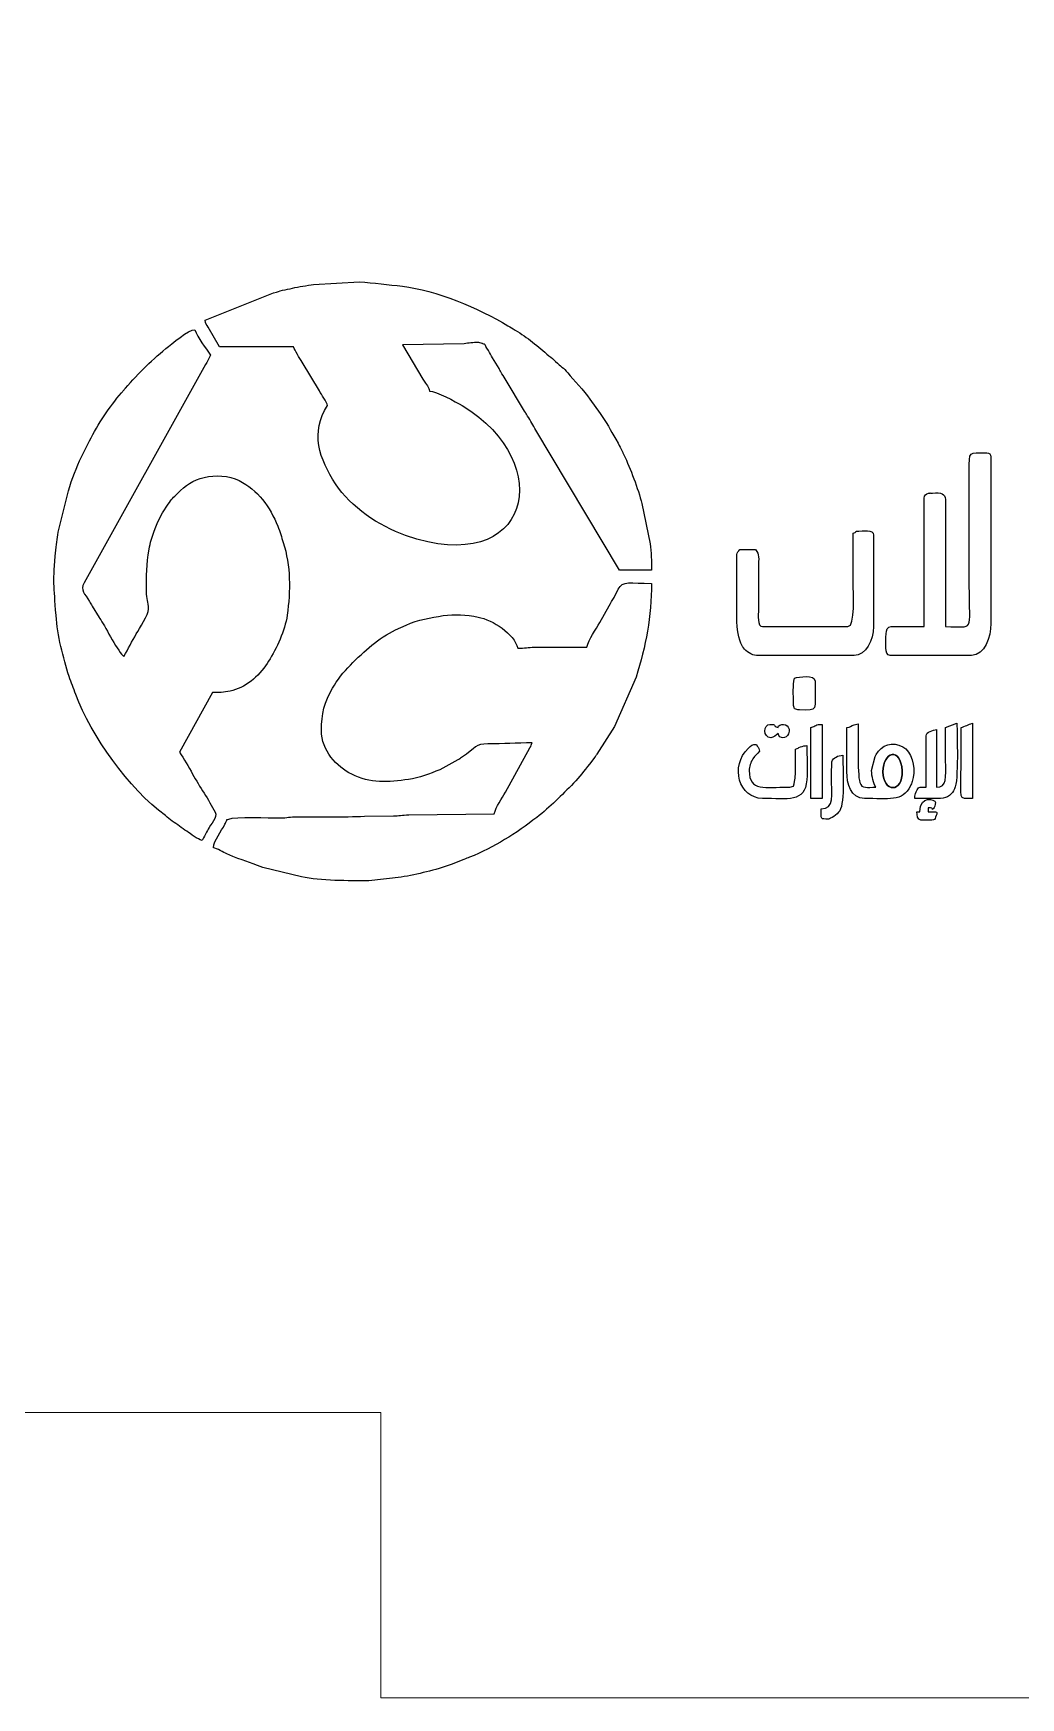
# Model space of a CAD drawing. Header units: millimetres. Extents: x -115 to 125, y -172 to 158.
# Drawn here: x -78.39 to -68, y -133.71 to -116.21 of the extents above; entities that cross this region are included whole.
import ezdxf

# ---------------------------------------------------------------- set-up
doc = ezdxf.new("R2010")
doc.units = ezdxf.units.MM
doc.header["$MEASUREMENT"] = 0
doc.layers.add('Layer 1', color=7, linetype='Continuous')

msp = doc.modelspace()

# ---------------------------------------------------------------- linework, layer by layer
at = {"layer": 'Layer 1', "color": 242, "lineweight": 9}
msp.add_open_spline([(-111.2285, -101.7092), (-111.2285, -101.7092), (-104.9785, -101.7092), (-104.9785, -101.7092), (-104.9785, -101.7092), (-104.9785, -101.7092), (-104.9785, -98.7092), (-104.9785, -98.7092), (-104.9785, -98.7092), (-104.9785, -98.7092), (-95.7285, -98.7092), (-95.7285, -98.7092), (-95.7285, -98.7092), (-95.7285, -98.7092), (-95.7285, -101.7092), (-95.7285, -101.7092), (-95.7285, -101.7092), (-95.7285, -101.7092), (-88.7285, -101.7092), (-88.7285, -101.7092), (-88.7285, -101.7092), (-88.7285, -101.7092), (-88.7285, -98.7092), (-88.7285, -98.7092), (-88.7285, -98.7092), (-88.7285, -98.7092), (-81.7285, -98.7092), (-81.7285, -98.7092), (-81.7285, -98.7092), (-81.7285, -98.7092), (-81.7285, -101.7092), (-81.7285, -101.7092), (-81.7285, -101.7092), (-81.7285, -101.7092), (-74.7285, -101.7092), (-74.7285, -101.7092), (-74.7285, -101.7092), (-74.7285, -101.7092), (-74.7285, -98.7092), (-74.7285, -98.7092), (-74.7285, -98.7092), (-74.7285, -98.7092), (-67.7285, -98.7092), (-67.7285, -98.7092), (-67.7285, -98.7092), (-67.7285, -98.7092), (-67.7285, -101.7092), (-67.7285, -101.7092), (-67.7285, -101.7092), (-67.7285, -101.7092), (-60.7285, -101.7092), (-60.7285, -101.7092), (-60.7285, -101.7092), (-60.7285, -101.7092), (-60.7285, -98.7092), (-60.7285, -98.7092), (-60.7285, -98.7092), (-60.7285, -98.7092), (-53.7285, -98.7092), (-53.7285, -98.7092), (-53.7285, -98.7092), (-53.7285, -98.7092), (-53.7285, -101.7092), (-53.7285, -101.7092), (-53.7285, -101.7092), (-53.7285, -101.7092), (-46.7285, -101.7092), (-46.7285, -101.7092), (-46.7285, -101.7092), (-46.7285, -101.7092), (-46.7285, -98.7092), (-46.7285, -98.7092), (-46.7285, -98.7092), (-46.7285, -98.7092), (-39.7285, -98.7092), (-39.7285, -98.7092), (-39.7285, -98.7092), (-39.7285, -98.7092), (-39.7285, -101.7092), (-39.7285, -101.7092), (-39.7285, -101.7092), (-39.7285, -101.7092), (-32.7285, -101.7092), (-32.7285, -101.7092), (-32.7285, -101.7092), (-32.7285, -101.7092), (-32.7285, -98.7092), (-32.7285, -98.7092), (-32.7285, -98.7092), (-32.7285, -98.7092), (-23.4785, -98.7092), (-23.4785, -98.7092), (-23.4785, -98.7092), (-23.4785, -98.7092), (-23.4785, -101.7092), (-23.4785, -101.7092), (-23.4785, -101.7092), (-23.4785, -101.7092), (-17.2285, -101.7092), (-17.2285, -101.7092), (-17.2285, -101.7092), (-17.2285, -101.7092), (-17.2285, -105.7092), (-17.2285, -105.7092), (-17.2285, -105.7092), (-17.2285, -105.7092), (-14.2285, -105.7092), (-14.2285, -105.7092), (-14.2285, -105.7092), (-14.2285, -105.7092), (-14.2285, -112.7092), (-14.2285, -112.7092), (-14.2285, -112.7092), (-14.2285, -112.7092), (-17.2285, -112.7092), (-17.2285, -112.7092), (-17.2285, -112.7092), (-17.2285, -112.7092), (-17.2285, -119.7092), (-17.2285, -119.7092), (-17.2285, -119.7092), (-17.2285, -119.7092), (-14.2285, -119.7092), (-14.2285, -119.7092), (-14.2285, -119.7092), (-14.2285, -119.7092), (-14.2285, -126.7092), (-14.2285, -126.7092), (-14.2285, -126.7092), (-14.2285, -126.7092), (-17.2285, -126.7092), (-17.2285, -126.7092), (-17.2285, -126.7092), (-17.2285, -126.7092), (-17.2285, -130.7092), (-17.2285, -130.7092), (-17.2285, -130.7092), (-17.2285, -130.7092), (-23.4785, -130.7092), (-23.4785, -130.7092), (-23.4785, -130.7092), (-23.4785, -130.7092), (-23.4785, -133.7092), (-23.4785, -133.7092), (-23.4785, -133.7092), (-23.4785, -133.7092), (-32.7285, -133.7092), (-32.7285, -133.7092), (-32.7285, -133.7092), (-32.7285, -133.7092), (-32.7285, -130.7092), (-32.7285, -130.7092), (-32.7285, -130.7092), (-32.7285, -130.7092), (-39.7285, -130.7092), (-39.7285, -130.7092), (-39.7285, -130.7092), (-39.7285, -130.7092), (-39.7285, -133.7092), (-39.7285, -133.7092), (-39.7285, -133.7092), (-39.7285, -133.7092), (-46.7285, -133.7092), (-46.7285, -133.7092), (-46.7285, -133.7092), (-46.7285, -133.7092), (-46.7285, -130.7092), (-46.7285, -130.7092), (-46.7285, -130.7092), (-46.7285, -130.7092), (-53.7285, -130.7092), (-53.7285, -130.7092), (-53.7285, -130.7092), (-53.7285, -130.7092), (-53.7285, -133.7092), (-53.7285, -133.7092), (-53.7285, -133.7092), (-53.7285, -133.7092), (-60.7285, -133.7092), (-60.7285, -133.7092), (-60.7285, -133.7092), (-60.7285, -133.7092), (-60.7285, -130.7092), (-60.7285, -130.7092), (-60.7285, -130.7092), (-60.7285, -130.7092), (-67.7285, -130.7092), (-67.7285, -130.7092), (-67.7285, -130.7092), (-67.7285, -130.7092), (-67.7285, -133.7092), (-67.7285, -133.7092), (-67.7285, -133.7092), (-67.7285, -133.7092), (-74.7285, -133.7092), (-74.7285, -133.7092), (-74.7285, -133.7092), (-74.7285, -133.7092), (-74.7285, -130.7092), (-74.7285, -130.7092), (-74.7285, -130.7092), (-74.7285, -130.7092), (-81.7285, -130.7092), (-81.7285, -130.7092), (-81.7285, -130.7092), (-81.7285, -130.7092), (-81.7285, -133.7092), (-81.7285, -133.7092), (-81.7285, -133.7092), (-81.7285, -133.7092), (-88.7285, -133.7092), (-88.7285, -133.7092), (-88.7285, -133.7092), (-88.7285, -133.7092), (-88.7285, -130.7092), (-88.7285, -130.7092), (-88.7285, -130.7092), (-88.7285, -130.7092), (-95.7285, -130.7092), (-95.7285, -130.7092), (-95.7285, -130.7092), (-95.7285, -130.7092), (-95.7285, -133.7092), (-95.7285, -133.7092), (-95.7285, -133.7092), (-95.7285, -133.7092), (-104.9785, -133.7092), (-104.9785, -133.7092), (-104.9785, -133.7092), (-104.9785, -133.7092), (-104.9785, -130.7092), (-104.9785, -130.7092), (-104.9785, -130.7092), (-104.9785, -130.7092), (-111.2285, -130.7092), (-111.2285, -130.7092), (-111.2285, -130.7092), (-111.2285, -130.7092), (-111.2285, -126.7092), (-111.2285, -126.7092), (-111.2285, -126.7092), (-111.2285, -126.7092), (-114.2285, -126.7092), (-114.2285, -126.7092), (-114.2285, -126.7092), (-114.2285, -126.7092), (-114.2285, -119.7092), (-114.2285, -119.7092), (-114.2285, -119.7092), (-114.2285, -119.7092), (-111.2285, -119.7092), (-111.2285, -119.7092), (-111.2285, -119.7092), (-111.2285, -119.7092), (-111.2285, -112.7092), (-111.2285, -112.7092), (-111.2285, -112.7092), (-111.2285, -112.7092), (-114.2285, -112.7092), (-114.2285, -112.7092), (-114.2285, -112.7092), (-114.2285, -112.7092), (-114.2285, -105.7092), (-114.2285, -105.7092), (-114.2285, -105.7092), (-114.2285, -105.7092), (-111.2285, -105.7092), (-111.2285, -105.7092), (-111.2285, -105.7092), (-111.2285, -105.7092), (-111.2285, -101.7092), (-111.2285, -101.7092)], degree=3, knots=[0, 0, 0, 0, 0.0144928, 0.0144928, 0.0144928, 0.0144928, 0.0289855, 0.0289855, 0.0289855, 0.0289855, 0.0434783, 0.0434783, 0.0434783, 0.0434783, 0.057971, 0.057971, 0.057971, 0.057971, 0.0724638, 0.0724638, 0.0724638, 0.0724638, 0.0869565, 0.0869565, 0.0869565, 0.0869565, 0.1014493, 0.1014493, 0.1014493, 0.1014493, 0.115942, 0.115942, 0.115942, 0.115942, 0.1304348, 0.1304348, 0.1304348, 0.1304348, 0.1449275, 0.1449275, 0.1449275, 0.1449275, 0.1594203, 0.1594203, 0.1594203, 0.1594203, 0.173913, 0.173913, 0.173913, 0.173913, 0.1884058, 0.1884058, 0.1884058, 0.1884058, 0.2028986, 0.2028986, 0.2028986, 0.2028986, 0.2173913, 0.2173913, 0.2173913, 0.2173913, 0.2318841, 0.2318841, 0.2318841, 0.2318841, 0.2463768, 0.2463768, 0.2463768, 0.2463768, 0.2608696, 0.2608696, 0.2608696, 0.2608696, 0.2753623, 0.2753623, 0.2753623, 0.2753623, 0.2898551, 0.2898551, 0.2898551, 0.2898551, 0.3043478, 0.3043478, 0.3043478, 0.3043478, 0.3188406, 0.3188406, 0.3188406, 0.3188406, 0.3333333, 0.3333333, 0.3333333, 0.3333333, 0.3478261, 0.3478261, 0.3478261, 0.3478261, 0.3623188, 0.3623188, 0.3623188, 0.3623188, 0.3768116, 0.3768116, 0.3768116, 0.3768116, 0.3913043, 0.3913043, 0.3913043, 0.3913043, 0.4057971, 0.4057971, 0.4057971, 0.4057971, 0.4202899, 0.4202899, 0.4202899, 0.4202899, 0.4347826, 0.4347826, 0.4347826, 0.4347826, 0.4492754, 0.4492754, 0.4492754, 0.4492754, 0.4637681, 0.4637681, 0.4637681, 0.4637681, 0.4782609, 0.4782609, 0.4782609, 0.4782609, 0.4927536, 0.4927536, 0.4927536, 0.4927536, 0.5072464, 0.5072464, 0.5072464, 0.5072464, 0.5217391, 0.5217391, 0.5217391, 0.5217391, 0.5362319, 0.5362319, 0.5362319, 0.5362319, 0.5507246, 0.5507246, 0.5507246, 0.5507246, 0.5652174, 0.5652174, 0.5652174, 0.5652174, 0.5797101, 0.5797101, 0.5797101, 0.5797101, 0.5942029, 0.5942029, 0.5942029, 0.5942029, 0.6086957, 0.6086957, 0.6086957, 0.6086957, 0.6231884, 0.6231884, 0.6231884, 0.6231884, 0.6376812, 0.6376812, 0.6376812, 0.6376812, 0.6521739, 0.6521739, 0.6521739, 0.6521739, 0.6666667, 0.6666667, 0.6666667, 0.6666667, 0.6811594, 0.6811594, 0.6811594, 0.6811594, 0.6956522, 0.6956522, 0.6956522, 0.6956522, 0.7101449, 0.7101449, 0.7101449, 0.7101449, 0.7246377, 0.7246377, 0.7246377, 0.7246377, 0.7391304, 0.7391304, 0.7391304, 0.7391304, 0.7536232, 0.7536232, 0.7536232, 0.7536232, 0.7681159, 0.7681159, 0.7681159, 0.7681159, 0.7826087, 0.7826087, 0.7826087, 0.7826087, 0.7971014, 0.7971014, 0.7971014, 0.7971014, 0.8115942, 0.8115942, 0.8115942, 0.8115942, 0.826087, 0.826087, 0.826087, 0.826087, 0.8405797, 0.8405797, 0.8405797, 0.8405797, 0.8550725, 0.8550725, 0.8550725, 0.8550725, 0.8695652, 0.8695652, 0.8695652, 0.8695652, 0.884058, 0.884058, 0.884058, 0.884058, 0.8985507, 0.8985507, 0.8985507, 0.8985507, 0.9130435, 0.9130435, 0.9130435, 0.9130435, 0.9275362, 0.9275362, 0.9275362, 0.9275362, 0.942029, 0.942029, 0.942029, 0.942029, 0.9565217, 0.9565217, 0.9565217, 0.9565217, 0.9710145, 0.9710145, 0.9710145, 0.9710145, 1, 1, 1, 1], dxfattribs=at)
at = {"layer": 'Layer 1'}
for points, knots in [([(-76.5771, -119.2244), (-76.5713, -119.2694), (-76.5637, -119.2715), (-76.5447, -119.3008), (-76.5447, -119.3008), (-76.5447, -119.3008), (-76.4257, -119.5057), (-76.4257, -119.5057), (-76.4257, -119.5057), (-76.4257, -119.5057), (-75.6469, -119.5057), (-75.6469, -119.5057), (-75.6469, -119.5057), (-75.6377, -119.545), (-75.5816, -119.6274), (-75.5583, -119.6659), (-75.5583, -119.6659), (-75.5583, -119.6659), (-75.3759, -119.9702), (-75.3759, -119.9702), (-75.3759, -119.9702), (-75.3561, -120.0032), (-75.2992, -120.0875), (-75.29, -120.1222), (-75.29, -120.1222), (-75.476, -120.4), (-75.3753, -120.6915), (-75.2057, -120.9465), (-75.2057, -120.9465), (-75.0418, -121.1931), (-74.7537, -121.3881), (-74.4708, -121.4879), (-74.4708, -121.4879), (-73.16, -121.9502), (-72.8644, -120.7311), (-73.8751, -120.1242), (-73.8751, -120.1242), (-73.9448, -120.0824), (-74.1434, -119.9724), (-74.2192, -119.9708), (-74.2192, -119.9708), (-74.2227, -119.9285), (-74.2476, -119.9121), (-74.2876, -119.8445), (-74.2876, -119.8445), (-74.2876, -119.8445), (-74.5004, -119.484), (-74.5004, -119.484), (-74.5004, -119.484), (-74.5004, -119.484), (-73.852, -119.4727), (-73.852, -119.4727), (-73.852, -119.4727), (-73.8105, -119.4692), (-73.7598, -119.4567), (-73.6996, -119.462), (-73.6996, -119.462), (-73.6996, -119.462), (-73.6643, -119.4699), (-73.6643, -119.4699), (-73.6643, -119.4699), (-73.6629, -119.4675), (-73.659, -119.4717), (-73.6567, -119.4732), (-73.6567, -119.4732), (-73.6249, -119.4889), (-73.6469, -119.463), (-73.5991, -119.5454), (-73.5991, -119.5454), (-73.5832, -119.5727), (-73.5726, -119.5961), (-73.5561, -119.6213), (-73.5561, -119.6213), (-73.5561, -119.6213), (-73.486, -119.7351), (-73.486, -119.7351), (-73.486, -119.7351), (-73.4797, -119.7466), (-73.4739, -119.759), (-73.4671, -119.7704), (-73.4671, -119.7704), (-73.4513, -119.7969), (-73.4372, -119.8156), (-73.4208, -119.843), (-73.4208, -119.843), (-73.4208, -119.843), (-73.218, -120.1814), (-73.218, -120.1814), (-73.218, -120.1814), (-73.208, -120.1976), (-73.2077, -120.1984), (-73.1978, -120.2148), (-73.1978, -120.2148), (-73.1653, -120.2686), (-73.1405, -120.31), (-73.1085, -120.3636), (-73.1085, -120.3636), (-73.1085, -120.3636), (-72.2182, -121.8528), (-72.2182, -121.8528), (-72.2182, -121.8528), (-72.2182, -121.8528), (-71.8829, -121.8528), (-71.8829, -121.8528), (-71.8829, -121.8528), (-71.8829, -121.762), (-71.8838, -121.6624), (-71.8979, -121.5757), (-71.8979, -121.5757), (-71.8979, -121.5757), (-71.9845, -121.154), (-71.9845, -121.154), (-71.9845, -121.154), (-72.0241, -120.9971), (-72.106, -120.7854), (-72.1736, -120.64), (-72.1736, -120.64), (-72.1859, -120.6135), (-72.1803, -120.627), (-72.192, -120.6043), (-72.192, -120.6043), (-72.2113, -120.5668), (-72.2131, -120.5546), (-72.2351, -120.5184), (-72.2351, -120.5184), (-72.3078, -120.3988), (-72.3175, -120.3598), (-72.4217, -120.2067), (-72.4217, -120.2067), (-72.4217, -120.2067), (-72.5313, -120.0567), (-72.5313, -120.0567), (-72.5313, -120.0567), (-72.5915, -119.9631), (-72.704, -119.8579), (-72.7636, -119.7806), (-72.7636, -119.7806), (-72.8102, -119.7201), (-72.8373, -119.7152), (-72.8914, -119.6598), (-72.8914, -119.6598), (-72.9205, -119.63), (-72.931, -119.6254), (-72.9613, -119.5998), (-72.9613, -119.5998), (-73.0786, -119.5006), (-73.1857, -119.4072), (-73.3179, -119.3291), (-73.3179, -119.3291), (-73.3474, -119.3117), (-73.3625, -119.3027), (-73.3925, -119.2847), (-73.3925, -119.2847), (-73.701, -119.0991), (-74.1515, -118.9101), (-74.5023, -118.8694), (-74.5023, -118.8694), (-74.653, -118.8519), (-74.8025, -118.8303), (-74.9543, -118.824), (-74.9543, -118.824), (-74.9543, -118.824), (-75.4372, -118.8501), (-75.4372, -118.8501), (-75.4372, -118.8501), (-75.5073, -118.8613), (-75.5941, -118.874), (-75.6578, -118.889), (-75.6578, -118.889), (-75.6936, -118.8975), (-75.7278, -118.9024), (-75.7651, -118.9115), (-75.7651, -118.9115), (-75.8029, -118.9208), (-75.8096, -118.9262), (-75.8587, -118.937), (-75.8587, -118.937), (-75.8587, -118.937), (-76.5771, -119.2244), (-76.5771, -119.2244)], [0, 0, 0, 0, 0.0217391, 0.0217391, 0.0217391, 0.0217391, 0.0434783, 0.0434783, 0.0434783, 0.0434783, 0.0652174, 0.0652174, 0.0652174, 0.0652174, 0.0869565, 0.0869565, 0.0869565, 0.0869565, 0.1086957, 0.1086957, 0.1086957, 0.1086957, 0.1304348, 0.1304348, 0.1304348, 0.1304348, 0.1521739, 0.1521739, 0.1521739, 0.1521739, 0.173913, 0.173913, 0.173913, 0.173913, 0.1956522, 0.1956522, 0.1956522, 0.1956522, 0.2173913, 0.2173913, 0.2173913, 0.2173913, 0.2391304, 0.2391304, 0.2391304, 0.2391304, 0.2608696, 0.2608696, 0.2608696, 0.2608696, 0.2826087, 0.2826087, 0.2826087, 0.2826087, 0.3043478, 0.3043478, 0.3043478, 0.3043478, 0.326087, 0.326087, 0.326087, 0.326087, 0.3478261, 0.3478261, 0.3478261, 0.3478261, 0.3695652, 0.3695652, 0.3695652, 0.3695652, 0.3913043, 0.3913043, 0.3913043, 0.3913043, 0.4130435, 0.4130435, 0.4130435, 0.4130435, 0.4347826, 0.4347826, 0.4347826, 0.4347826, 0.4565217, 0.4565217, 0.4565217, 0.4565217, 0.4782609, 0.4782609, 0.4782609, 0.4782609, 0.5, 0.5, 0.5, 0.5, 0.5217391, 0.5217391, 0.5217391, 0.5217391, 0.5434783, 0.5434783, 0.5434783, 0.5434783, 0.5652174, 0.5652174, 0.5652174, 0.5652174, 0.5869565, 0.5869565, 0.5869565, 0.5869565, 0.6086957, 0.6086957, 0.6086957, 0.6086957, 0.6304348, 0.6304348, 0.6304348, 0.6304348, 0.6521739, 0.6521739, 0.6521739, 0.6521739, 0.673913, 0.673913, 0.673913, 0.673913, 0.6956522, 0.6956522, 0.6956522, 0.6956522, 0.7173913, 0.7173913, 0.7173913, 0.7173913, 0.7391304, 0.7391304, 0.7391304, 0.7391304, 0.7608696, 0.7608696, 0.7608696, 0.7608696, 0.7826087, 0.7826087, 0.7826087, 0.7826087, 0.8043478, 0.8043478, 0.8043478, 0.8043478, 0.826087, 0.826087, 0.826087, 0.826087, 0.8478261, 0.8478261, 0.8478261, 0.8478261, 0.8695652, 0.8695652, 0.8695652, 0.8695652, 0.8913043, 0.8913043, 0.8913043, 0.8913043, 0.9130435, 0.9130435, 0.9130435, 0.9130435, 0.9347826, 0.9347826, 0.9347826, 0.9347826, 0.9565217, 0.9565217, 0.9565217, 0.9565217, 1, 1, 1, 1]), ([(-77.4316, -122.7613), (-77.49, -122.7222), (-77.6205, -122.4617), (-77.6753, -122.3778), (-77.6753, -122.3778), (-77.6753, -122.3778), (-77.6883, -122.3583), (-77.6883, -122.3583), (-77.6883, -122.3583), (-77.6896, -122.3563), (-77.6913, -122.3537), (-77.6925, -122.3517), (-77.6925, -122.3517), (-77.6925, -122.3517), (-77.767, -122.2315), (-77.767, -122.2315), (-77.767, -122.2315), (-77.7788, -122.213), (-77.782, -122.2036), (-77.7943, -122.183), (-77.7943, -122.183), (-77.8431, -122.101), (-77.8955, -122.067), (-77.8502, -121.9861), (-77.8502, -121.9861), (-77.8502, -121.9861), (-76.575, -119.6916), (-76.575, -119.6916), (-76.575, -119.6916), (-76.559, -119.6652), (-76.5305, -119.6201), (-76.523, -119.5922), (-76.523, -119.5922), (-76.572, -119.519), (-76.6568, -119.4075), (-76.6853, -119.3272), (-76.6853, -119.3272), (-76.7483, -119.3192), (-76.9353, -119.4795), (-76.9906, -119.5248), (-76.9906, -119.5248), (-77.154, -119.6587), (-77.3053, -119.8101), (-77.4424, -119.9708), (-77.4424, -119.9708), (-77.4468, -119.976), (-77.4485, -119.9775), (-77.4574, -119.9882), (-77.4574, -119.9882), (-77.5857, -120.1431), (-77.7038, -120.3143), (-77.7942, -120.4951), (-77.7942, -120.4951), (-77.7942, -120.4951), (-77.8779, -120.6618), (-77.8779, -120.6618), (-77.8779, -120.6618), (-77.9313, -120.7725), (-77.9784, -120.8955), (-78.0157, -121.0198), (-78.0157, -121.0198), (-78.0157, -121.0198), (-78.1176, -121.4264), (-78.1176, -121.4264), (-78.1176, -121.4264), (-78.1324, -121.5083), (-78.1379, -121.5555), (-78.1473, -121.6454), (-78.1473, -121.6454), (-78.1826, -121.9843), (-78.1675, -122.0045), (-78.1458, -122.329), (-78.1458, -122.329), (-78.1314, -122.5449), (-78.0718, -122.7702), (-78.0087, -122.9707), (-78.0087, -122.9707), (-77.9867, -123.0406), (-77.9626, -123.0936), (-77.9383, -123.1599), (-77.9383, -123.1599), (-77.7784, -123.5959), (-77.3764, -124.1533), (-76.9958, -124.4347), (-76.9958, -124.4347), (-76.9665, -124.4564), (-76.9491, -124.4734), (-76.9233, -124.492), (-76.9233, -124.492), (-76.8969, -124.5108), (-76.8734, -124.5264), (-76.8475, -124.546), (-76.8475, -124.546), (-76.821, -124.566), (-76.8002, -124.5822), (-76.7712, -124.5995), (-76.7712, -124.5995), (-76.726, -124.6264), (-76.6589, -124.6842), (-76.6095, -124.6974), (-76.6095, -124.6974), (-76.5878, -124.6563), (-76.569, -124.619), (-76.5462, -124.5769), (-76.5462, -124.5769), (-76.521, -124.5304), (-76.4457, -124.4513), (-76.4723, -124.3989), (-76.4723, -124.3989), (-76.5403, -124.265), (-76.6364, -124.1326), (-76.7101, -123.9976), (-76.7101, -123.9976), (-76.7526, -123.9198), (-76.8007, -123.8371), (-76.8475, -123.7672), (-76.8475, -123.7672), (-76.8475, -123.7672), (-76.5014, -123.1399), (-76.5014, -123.1399), (-76.5014, -123.1399), (-76.3909, -123.1399), (-76.373, -123.1392), (-76.2858, -123.1175), (-76.2858, -123.1175), (-76.134, -123.0797), (-75.9883, -122.9431), (-75.9097, -122.8122), (-75.9097, -122.8122), (-75.8257, -122.6726), (-75.7398, -122.4969), (-75.7148, -122.3257), (-75.7148, -122.3257), (-75.6776, -122.0715), (-75.6783, -121.8104), (-75.7563, -121.5619), (-75.7563, -121.5619), (-75.774, -121.5055), (-75.7902, -121.4507), (-75.8136, -121.3922), (-75.8136, -121.3922), (-75.8946, -121.1898), (-76.024, -121.009), (-76.22, -120.9116), (-76.22, -120.9116), (-76.3296, -120.857), (-76.4734, -120.8518), (-76.5882, -120.879), (-76.5882, -120.879), (-76.7041, -120.9066), (-76.7876, -120.9653), (-76.8664, -121.0443), (-76.8664, -121.0443), (-76.9136, -121.0915), (-76.9284, -121.1062), (-76.9666, -121.1604), (-76.9666, -121.1604), (-77.0214, -121.2381), (-77.068, -121.3241), (-77.102, -121.4144), (-77.102, -121.4144), (-77.102, -121.4144), (-77.1165, -121.454), (-77.1165, -121.454), (-77.1165, -121.454), (-77.1385, -121.5103), (-77.1536, -121.5648), (-77.1659, -121.6318), (-77.1659, -121.6318), (-77.1967, -121.801), (-77.1936, -121.9087), (-77.1936, -122.0799), (-77.1936, -122.0799), (-77.1936, -122.1589), (-77.172, -122.1848), (-77.172, -122.2638), (-77.172, -122.2638), (-77.172, -122.3223), (-77.2703, -122.4653), (-77.3019, -122.5233), (-77.3019, -122.5233), (-77.3456, -122.6039), (-77.3881, -122.6791), (-77.4316, -122.7613)], [0, 0, 0, 0, 0.0212766, 0.0212766, 0.0212766, 0.0212766, 0.0425532, 0.0425532, 0.0425532, 0.0425532, 0.0638298, 0.0638298, 0.0638298, 0.0638298, 0.0851064, 0.0851064, 0.0851064, 0.0851064, 0.106383, 0.106383, 0.106383, 0.106383, 0.1276596, 0.1276596, 0.1276596, 0.1276596, 0.1489362, 0.1489362, 0.1489362, 0.1489362, 0.1702128, 0.1702128, 0.1702128, 0.1702128, 0.1914894, 0.1914894, 0.1914894, 0.1914894, 0.212766, 0.212766, 0.212766, 0.212766, 0.2340426, 0.2340426, 0.2340426, 0.2340426, 0.2553191, 0.2553191, 0.2553191, 0.2553191, 0.2765957, 0.2765957, 0.2765957, 0.2765957, 0.2978723, 0.2978723, 0.2978723, 0.2978723, 0.3191489, 0.3191489, 0.3191489, 0.3191489, 0.3404255, 0.3404255, 0.3404255, 0.3404255, 0.3617021, 0.3617021, 0.3617021, 0.3617021, 0.3829787, 0.3829787, 0.3829787, 0.3829787, 0.4042553, 0.4042553, 0.4042553, 0.4042553, 0.4255319, 0.4255319, 0.4255319, 0.4255319, 0.4468085, 0.4468085, 0.4468085, 0.4468085, 0.4680851, 0.4680851, 0.4680851, 0.4680851, 0.4893617, 0.4893617, 0.4893617, 0.4893617, 0.5106383, 0.5106383, 0.5106383, 0.5106383, 0.5319149, 0.5319149, 0.5319149, 0.5319149, 0.5531915, 0.5531915, 0.5531915, 0.5531915, 0.5744681, 0.5744681, 0.5744681, 0.5744681, 0.5957447, 0.5957447, 0.5957447, 0.5957447, 0.6170213, 0.6170213, 0.6170213, 0.6170213, 0.6382979, 0.6382979, 0.6382979, 0.6382979, 0.6595745, 0.6595745, 0.6595745, 0.6595745, 0.6808511, 0.6808511, 0.6808511, 0.6808511, 0.7021277, 0.7021277, 0.7021277, 0.7021277, 0.7234043, 0.7234043, 0.7234043, 0.7234043, 0.7446809, 0.7446809, 0.7446809, 0.7446809, 0.7659574, 0.7659574, 0.7659574, 0.7659574, 0.787234, 0.787234, 0.787234, 0.787234, 0.8085106, 0.8085106, 0.8085106, 0.8085106, 0.8297872, 0.8297872, 0.8297872, 0.8297872, 0.8510638, 0.8510638, 0.8510638, 0.8510638, 0.8723404, 0.8723404, 0.8723404, 0.8723404, 0.893617, 0.893617, 0.893617, 0.893617, 0.9148936, 0.9148936, 0.9148936, 0.9148936, 0.9361702, 0.9361702, 0.9361702, 0.9361702, 0.9574468, 0.9574468, 0.9574468, 0.9574468, 1, 1, 1, 1]), ([(-68.5191, -122.7505), (-68.3762, -122.7505), (-68.3136, -122.5549), (-68.3136, -122.4152), (-68.3136, -122.4152), (-68.3136, -122.4152), (-68.3136, -120.663), (-68.3136, -120.663), (-68.3136, -120.663), (-68.3136, -120.6377), (-68.3315, -120.6197), (-68.3568, -120.6197), (-68.3568, -120.6197), (-68.552, -120.6197), (-68.5408, -120.5953), (-68.5407, -120.8144), (-68.5407, -120.8144), (-68.5407, -120.8144), (-68.5407, -122.015), (-68.5407, -122.015), (-68.5407, -122.015), (-68.5407, -122.5222), (-68.4794, -122.4477), (-68.7895, -122.4477), (-68.7895, -122.4477), (-68.7895, -122.4477), (-68.7895, -121.1389), (-68.7895, -121.1389), (-68.7895, -121.1389), (-68.7895, -121.0612), (-68.8117, -121.0391), (-68.8956, -121.0424), (-68.8956, -121.0424), (-68.8956, -121.0424), (-68.9291, -121.044), (-68.9291, -121.044), (-68.9291, -121.044), (-68.9314, -121.0441), (-68.9345, -121.0438), (-68.9368, -121.0439), (-68.9368, -121.0439), (-68.9599, -121.0443), (-68.9416, -121.0389), (-68.9689, -121.0459), (-68.9689, -121.0459), (-68.9938, -121.0522), (-69.0166, -121.0684), (-69.0166, -121.0956), (-69.0166, -121.0956), (-69.0166, -121.0956), (-69.0166, -122.4477), (-69.0166, -122.4477), (-69.0166, -122.4477), (-69.0166, -122.4477), (-69.3627, -122.4477), (-69.3627, -122.4477), (-69.3627, -122.4477), (-69.3977, -122.4477), (-69.4168, -122.4869), (-69.4168, -122.5234), (-69.4168, -122.5234), (-69.4168, -122.6126), (-69.4365, -122.7505), (-69.3735, -122.7505), (-69.3735, -122.7505), (-69.3735, -122.7505), (-68.5191, -122.7505), (-68.5191, -122.7505)], [0, 0, 0, 0, 0.0555556, 0.0555556, 0.0555556, 0.0555556, 0.1111111, 0.1111111, 0.1111111, 0.1111111, 0.1666667, 0.1666667, 0.1666667, 0.1666667, 0.2222222, 0.2222222, 0.2222222, 0.2222222, 0.2777778, 0.2777778, 0.2777778, 0.2777778, 0.3333333, 0.3333333, 0.3333333, 0.3333333, 0.3888889, 0.3888889, 0.3888889, 0.3888889, 0.4444444, 0.4444444, 0.4444444, 0.4444444, 0.5, 0.5, 0.5, 0.5, 0.5555556, 0.5555556, 0.5555556, 0.5555556, 0.6111111, 0.6111111, 0.6111111, 0.6111111, 0.6666667, 0.6666667, 0.6666667, 0.6666667, 0.7222222, 0.7222222, 0.7222222, 0.7222222, 0.7777778, 0.7777778, 0.7777778, 0.7777778, 0.8333333, 0.8333333, 0.8333333, 0.8333333, 0.8888889, 0.8888889, 0.8888889, 0.8888889, 1, 1, 1, 1]), ([(-70.9851, -122.3611), (-70.9851, -122.4701), (-70.9718, -122.5755), (-70.9285, -122.6506), (-70.9285, -122.6506), (-70.9198, -122.6657), (-70.927, -122.6554), (-70.9156, -122.6701), (-70.9156, -122.6701), (-70.8865, -122.7075), (-70.8315, -122.7505), (-70.7796, -122.7505), (-70.7796, -122.7505), (-70.7796, -122.7505), (-69.7521, -122.7505), (-69.7521, -122.7505), (-69.7521, -122.7505), (-69.6297, -122.7505), (-69.5466, -122.5874), (-69.5466, -122.4477), (-69.5466, -122.4477), (-69.5466, -122.4477), (-69.5466, -121.485), (-69.5466, -121.485), (-69.5466, -121.485), (-69.5466, -121.4518), (-69.5783, -121.4417), (-69.6115, -121.4417), (-69.6115, -121.4417), (-69.7993, -121.4417), (-69.6887, -121.4435), (-69.7629, -121.4634), (-69.7629, -121.4634), (-69.7629, -121.6364), (-69.7629, -121.8095), (-69.7629, -121.9826), (-69.7629, -121.9826), (-69.7629, -122.0853), (-69.7368, -122.4477), (-69.817, -122.4477), (-69.817, -122.4477), (-69.817, -122.4477), (-70.7147, -122.4477), (-70.7147, -122.4477), (-70.7147, -122.4477), (-70.7754, -122.4477), (-70.758, -122.3263), (-70.758, -122.2638), (-70.758, -122.2638), (-70.758, -122.2638), (-70.758, -121.8203), (-70.758, -121.8203), (-70.758, -121.8203), (-70.7579, -121.7309), (-70.7436, -121.6892), (-70.7904, -121.6377), (-70.7904, -121.6377), (-70.7904, -121.6377), (-70.9527, -121.6364), (-70.9527, -121.6364), (-70.9527, -121.6364), (-70.9676, -121.6587), (-70.9851, -121.6645), (-70.9851, -121.6905), (-70.9851, -121.6905), (-70.9851, -121.6905), (-70.9851, -122.3611), (-70.9851, -122.3611)], [0, 0, 0, 0, 0.0555556, 0.0555556, 0.0555556, 0.0555556, 0.1111111, 0.1111111, 0.1111111, 0.1111111, 0.1666667, 0.1666667, 0.1666667, 0.1666667, 0.2222222, 0.2222222, 0.2222222, 0.2222222, 0.2777778, 0.2777778, 0.2777778, 0.2777778, 0.3333333, 0.3333333, 0.3333333, 0.3333333, 0.3888889, 0.3888889, 0.3888889, 0.3888889, 0.4444444, 0.4444444, 0.4444444, 0.4444444, 0.5, 0.5, 0.5, 0.5, 0.5555556, 0.5555556, 0.5555556, 0.5555556, 0.6111111, 0.6111111, 0.6111111, 0.6111111, 0.6666667, 0.6666667, 0.6666667, 0.6666667, 0.7222222, 0.7222222, 0.7222222, 0.7222222, 0.7777778, 0.7777778, 0.7777778, 0.7777778, 0.8333333, 0.8333333, 0.8333333, 0.8333333, 0.8888889, 0.8888889, 0.8888889, 0.8888889, 1, 1, 1, 1]), ([(-74.5158, -125.0822), (-74.3435, -125.0495), (-74.1542, -125.0114), (-73.9903, -124.9479), (-73.9903, -124.9479), (-73.9903, -124.9479), (-73.8583, -124.896), (-73.8583, -124.896), (-73.8583, -124.896), (-73.8298, -124.8854), (-73.8174, -124.8809), (-73.7956, -124.8722), (-73.7956, -124.8722), (-73.5423, -124.7704), (-73.3039, -124.6201), (-73.0897, -124.4532), (-73.0897, -124.4532), (-72.949, -124.3435), (-72.8289, -124.2197), (-72.7022, -124.0945), (-72.7022, -124.0945), (-72.639, -124.032), (-72.5938, -123.9607), (-72.5345, -123.8943), (-72.5345, -123.8943), (-72.5345, -123.8943), (-72.4794, -123.8196), (-72.4794, -123.8196), (-72.4794, -123.8196), (-72.4781, -123.8178), (-72.4763, -123.8152), (-72.475, -123.8133), (-72.475, -123.8133), (-72.4673, -123.8021), (-72.4649, -123.7977), (-72.4576, -123.7874), (-72.4576, -123.7874), (-72.4576, -123.7874), (-72.2715, -123.4976), (-72.2715, -123.4976), (-72.2715, -123.4976), (-72.2715, -123.4976), (-72.0448, -122.978), (-72.0448, -122.978), (-72.0448, -122.978), (-71.9418, -122.6537), (-71.8829, -122.34), (-71.8829, -121.9934), (-71.8829, -121.9934), (-72.1053, -121.9934), (-72.1873, -121.9609), (-72.2321, -122.0551), (-72.2321, -122.0551), (-72.2321, -122.0551), (-72.2769, -122.1402), (-72.2769, -122.1402), (-72.2769, -122.1402), (-72.2975, -122.174), (-72.3099, -122.1949), (-72.3282, -122.2295), (-72.3282, -122.2295), (-72.3282, -122.2295), (-72.4252, -122.4029), (-72.4252, -122.4029), (-72.4252, -122.4029), (-72.4684, -122.4826), (-72.5436, -122.575), (-72.5643, -122.664), (-72.5643, -122.664), (-72.5643, -122.664), (-73.1164, -122.6635), (-73.1164, -122.6635), (-73.1164, -122.6635), (-73.1805, -122.6643), (-73.2135, -122.6748), (-73.289, -122.6748), (-73.289, -122.6748), (-73.3298, -122.5219), (-73.5497, -122.3779), (-73.7075, -122.347), (-73.7075, -122.347), (-73.8295, -122.3231), (-73.9541, -122.3143), (-74.0753, -122.332), (-74.0753, -122.332), (-74.2044, -122.3509), (-74.3401, -122.3761), (-74.4628, -122.4312), (-74.4628, -122.4312), (-74.4628, -122.4312), (-74.574, -122.4822), (-74.574, -122.4822), (-74.574, -122.4822), (-74.6597, -122.5237), (-74.7505, -122.5811), (-74.824, -122.6432), (-74.824, -122.6432), (-74.975, -122.7708), (-75.1386, -122.9206), (-75.2381, -123.0944), (-75.2381, -123.0944), (-75.3219, -123.2406), (-75.3549, -123.3658), (-75.3549, -123.5401), (-75.3549, -123.5401), (-75.3549, -123.7519), (-75.1931, -123.9205), (-75.0361, -124.0001), (-75.0361, -124.0001), (-74.845, -124.0971), (-74.6475, -124.0841), (-74.4399, -124.0549), (-74.4399, -124.0549), (-74.3218, -124.0383), (-74.2167, -123.997), (-74.1099, -123.9522), (-74.1099, -123.9522), (-74.1099, -123.9522), (-73.9209, -123.8491), (-73.9209, -123.8491), (-73.9209, -123.8491), (-73.9079, -123.8414), (-73.8925, -123.8322), (-73.8809, -123.8243), (-73.8809, -123.8243), (-73.7264, -123.7184), (-73.737, -123.6791), (-73.6028, -123.6805), (-73.6028, -123.6805), (-73.4369, -123.6822), (-73.3066, -123.6699), (-73.1376, -123.6699), (-73.1376, -123.6699), (-73.1474, -123.6904), (-73.1492, -123.7), (-73.1613, -123.7219), (-73.1613, -123.7219), (-73.1613, -123.7219), (-73.4204, -124.1874), (-73.4204, -124.1874), (-73.4204, -124.1874), (-73.4574, -124.2592), (-73.5193, -124.3368), (-73.5378, -124.4162), (-73.5378, -124.4162), (-73.5378, -124.4162), (-74.4356, -124.4269), (-74.4356, -124.4269), (-74.4356, -124.4269), (-74.5079, -124.4266), (-74.5385, -124.4364), (-74.5974, -124.4382), (-74.5974, -124.4382), (-74.5974, -124.4382), (-74.9026, -124.4408), (-74.9026, -124.4408), (-74.9026, -124.4408), (-75.1147, -124.4526), (-75.4009, -124.4453), (-75.6365, -124.4482), (-75.6365, -124.4482), (-75.7011, -124.449), (-75.7332, -124.4599), (-75.8091, -124.4595), (-75.8091, -124.4595), (-75.8845, -124.4591), (-76.275, -124.4441), (-76.3283, -124.4703), (-76.3283, -124.4703), (-76.3653, -124.4837), (-76.3365, -124.4604), (-76.3602, -124.5033), (-76.3602, -124.5033), (-76.3602, -124.5034), (-76.3691, -124.523), (-76.3704, -124.5256), (-76.3704, -124.5256), (-76.4081, -124.6011), (-76.4837, -124.6901), (-76.4906, -124.7731), (-76.4906, -124.7731), (-76.4518, -124.7764), (-76.3833, -124.8216), (-76.3485, -124.8366), (-76.3485, -124.8366), (-76.1603, -124.9175), (-76.133, -124.918), (-75.9715, -124.9787), (-75.9715, -124.9787), (-75.9715, -124.9787), (-75.5627, -125.0783), (-75.5627, -125.0783), (-75.5627, -125.0783), (-75.3654, -125.1238), (-75.0636, -125.1192), (-74.8573, -125.1192), (-74.8573, -125.1192), (-74.8573, -125.1192), (-74.5158, -125.0822), (-74.5158, -125.0822)], [0, 0, 0, 0, 0.0196078, 0.0196078, 0.0196078, 0.0196078, 0.0392157, 0.0392157, 0.0392157, 0.0392157, 0.0588235, 0.0588235, 0.0588235, 0.0588235, 0.0784314, 0.0784314, 0.0784314, 0.0784314, 0.0980392, 0.0980392, 0.0980392, 0.0980392, 0.1176471, 0.1176471, 0.1176471, 0.1176471, 0.1372549, 0.1372549, 0.1372549, 0.1372549, 0.1568627, 0.1568627, 0.1568627, 0.1568627, 0.1764706, 0.1764706, 0.1764706, 0.1764706, 0.1960784, 0.1960784, 0.1960784, 0.1960784, 0.2156863, 0.2156863, 0.2156863, 0.2156863, 0.2352941, 0.2352941, 0.2352941, 0.2352941, 0.254902, 0.254902, 0.254902, 0.254902, 0.2745098, 0.2745098, 0.2745098, 0.2745098, 0.2941176, 0.2941176, 0.2941176, 0.2941176, 0.3137255, 0.3137255, 0.3137255, 0.3137255, 0.3333333, 0.3333333, 0.3333333, 0.3333333, 0.3529412, 0.3529412, 0.3529412, 0.3529412, 0.372549, 0.372549, 0.372549, 0.372549, 0.3921569, 0.3921569, 0.3921569, 0.3921569, 0.4117647, 0.4117647, 0.4117647, 0.4117647, 0.4313725, 0.4313725, 0.4313725, 0.4313725, 0.4509804, 0.4509804, 0.4509804, 0.4509804, 0.4705882, 0.4705882, 0.4705882, 0.4705882, 0.4901961, 0.4901961, 0.4901961, 0.4901961, 0.5098039, 0.5098039, 0.5098039, 0.5098039, 0.5294118, 0.5294118, 0.5294118, 0.5294118, 0.5490196, 0.5490196, 0.5490196, 0.5490196, 0.5686275, 0.5686275, 0.5686275, 0.5686275, 0.5882353, 0.5882353, 0.5882353, 0.5882353, 0.6078431, 0.6078431, 0.6078431, 0.6078431, 0.627451, 0.627451, 0.627451, 0.627451, 0.6470588, 0.6470588, 0.6470588, 0.6470588, 0.6666667, 0.6666667, 0.6666667, 0.6666667, 0.6862745, 0.6862745, 0.6862745, 0.6862745, 0.7058824, 0.7058824, 0.7058824, 0.7058824, 0.7254902, 0.7254902, 0.7254902, 0.7254902, 0.745098, 0.745098, 0.745098, 0.745098, 0.7647059, 0.7647059, 0.7647059, 0.7647059, 0.7843137, 0.7843137, 0.7843137, 0.7843137, 0.8039216, 0.8039216, 0.8039216, 0.8039216, 0.8235294, 0.8235294, 0.8235294, 0.8235294, 0.8431373, 0.8431373, 0.8431373, 0.8431373, 0.8627451, 0.8627451, 0.8627451, 0.8627451, 0.8823529, 0.8823529, 0.8823529, 0.8823529, 0.9019608, 0.9019608, 0.9019608, 0.9019608, 0.9215686, 0.9215686, 0.9215686, 0.9215686, 0.9411765, 0.9411765, 0.9411765, 0.9411765, 0.9607843, 0.9607843, 0.9607843, 0.9607843, 1, 1, 1, 1]), ([(-70.3903, -123.2589), (-70.3903, -123.2881), (-70.3851, -123.2887), (-70.3794, -123.3129), (-70.3794, -123.3129), (-70.3552, -123.3186), (-70.3546, -123.3238), (-70.3254, -123.3238), (-70.3254, -123.3238), (-70.1249, -123.3238), (-70.1631, -123.3575), (-70.1631, -123.0209), (-70.1631, -123.0209), (-70.1631, -122.9485), (-70.336, -122.9783), (-70.3794, -122.9885), (-70.3794, -122.9885), (-70.3989, -123.0721), (-70.3903, -123.1584), (-70.3903, -123.2589)], [0, 0, 0, 0, 0.1666667, 0.1666667, 0.1666667, 0.1666667, 0.3333333, 0.3333333, 0.3333333, 0.3333333, 0.5, 0.5, 0.5, 0.5, 0.6666667, 0.6666667, 0.6666667, 0.6666667, 1, 1, 1, 1]), ([(-70.4433, -123.5736), (-70.4111, -123.5002), (-70.4828, -123.4547), (-70.5334, -123.4834), (-70.5334, -123.4834), (-70.5566, -123.4965), (-70.5434, -123.4824), (-70.5525, -123.5076), (-70.5525, -123.5076), (-70.6144, -123.4911), (-70.5614, -123.4752), (-70.639, -123.4752), (-70.639, -123.4752), (-70.7049, -123.4752), (-70.7133, -123.6158), (-70.6282, -123.6158), (-70.6282, -123.6158), (-70.5961, -123.6158), (-70.5743, -123.5871), (-70.5525, -123.5725), (-70.5525, -123.5725), (-70.5367, -123.6316), (-70.4673, -123.6283), (-70.4433, -123.5736)], [0, 0, 0, 0, 0.1428571, 0.1428571, 0.1428571, 0.1428571, 0.2857143, 0.2857143, 0.2857143, 0.2857143, 0.4285714, 0.4285714, 0.4285714, 0.4285714, 0.5714286, 0.5714286, 0.5714286, 0.5714286, 0.7142857, 0.7142857, 0.7142857, 0.7142857, 1, 1, 1, 1]), ([(-70.2064, -124.2539), (-70.2064, -124.2539), (-70.0874, -124.2539), (-70.0874, -124.2539), (-70.0874, -124.2539), (-70.0874, -124.2539), (-70.0874, -123.4752), (-70.0874, -123.4752), (-70.0874, -123.4752), (-70.1647, -123.4752), (-70.1482, -123.4941), (-70.2064, -123.5076), (-70.2064, -123.5076), (-70.2064, -123.5076), (-70.2064, -124.2539), (-70.2064, -124.2539)], [0, 0, 0, 0, 0.2, 0.2, 0.2, 0.2, 0.4, 0.4, 0.4, 0.4, 0.6, 0.6, 0.6, 0.6, 1, 1, 1, 1]), ([(-69.5682, -123.9619), (-69.5682, -124.0218), (-69.5457, -124.0957), (-69.525, -124.135), (-69.525, -124.135), (-69.613, -124.135), (-69.6709, -124.1576), (-69.692, -124.0857), (-69.692, -124.0857), (-69.7202, -123.99), (-69.7088, -123.5867), (-69.7088, -123.4698), (-69.7088, -123.4698), (-69.7306, -123.474), (-69.7439, -123.4766), (-69.7713, -123.4881), (-69.7713, -123.4881), (-69.8111, -123.5049), (-69.7771, -123.5034), (-69.8278, -123.5076), (-69.8278, -123.5076), (-69.8278, -123.6627), (-69.8272, -123.8179), (-69.8281, -123.973), (-69.8281, -123.973), (-69.8287, -124.0985), (-69.7896, -124.2539), (-69.6439, -124.2539), (-69.6439, -124.2539), (-69.3903, -124.2539), (-69.2436, -124.295), (-69.1598, -124.1215), (-69.1598, -124.1215), (-69.1521, -124.1054), (-69.1459, -124.0929), (-69.1405, -124.0759), (-69.1405, -124.0759), (-69.1063, -123.9673), (-69.1275, -123.8111), (-69.2099, -123.7333), (-69.2099, -123.7333), (-69.2099, -123.7333), (-69.2409, -123.7103), (-69.2409, -123.7103), (-69.2409, -123.7103), (-69.3469, -123.6513), (-69.4629, -123.6883), (-69.5202, -123.7936), (-69.5202, -123.7936), (-69.522, -123.7967), (-69.5316, -123.8142), (-69.5317, -123.8145), (-69.5317, -123.8145), (-69.5317, -123.8145), (-69.5682, -123.9619), (-69.5682, -123.9619)], [0, 0, 0, 0, 0.0666667, 0.0666667, 0.0666667, 0.0666667, 0.1333333, 0.1333333, 0.1333333, 0.1333333, 0.2, 0.2, 0.2, 0.2, 0.2666667, 0.2666667, 0.2666667, 0.2666667, 0.3333333, 0.3333333, 0.3333333, 0.3333333, 0.4, 0.4, 0.4, 0.4, 0.4666667, 0.4666667, 0.4666667, 0.4666667, 0.5333333, 0.5333333, 0.5333333, 0.5333333, 0.6, 0.6, 0.6, 0.6, 0.6666667, 0.6666667, 0.6666667, 0.6666667, 0.7333333, 0.7333333, 0.7333333, 0.7333333, 0.8, 0.8, 0.8, 0.8, 0.8666667, 0.8666667, 0.8666667, 0.8666667, 1, 1, 1, 1]), ([(-68.8435, -124.2539), (-68.766, -124.2539), (-68.722, -124.2079), (-68.6952, -124.1535), (-68.6952, -124.1535), (-68.6517, -124.0653), (-68.6705, -123.5825), (-68.6705, -123.4644), (-68.6705, -123.4644), (-68.6705, -123.4644), (-68.7895, -123.5076), (-68.7895, -123.5076), (-68.7895, -123.5076), (-68.7895, -123.623), (-68.7895, -123.7384), (-68.7895, -123.8538), (-68.7895, -123.8538), (-68.7895, -124.0404), (-68.7723, -124.135), (-68.8868, -124.135), (-68.8868, -124.135), (-68.8868, -124.135), (-68.8868, -123.5293), (-68.8868, -123.5293), (-68.8868, -123.5293), (-68.9215, -123.5374), (-68.995, -123.5548), (-68.995, -123.5942), (-68.995, -123.5942), (-68.995, -123.5942), (-68.995, -124.135), (-68.995, -124.135), (-68.995, -124.135), (-69.0746, -124.135), (-69.0748, -124.1274), (-69.0981, -124.1833), (-69.0981, -124.1833), (-69.1097, -124.2112), (-69.1132, -124.2185), (-69.1139, -124.2539), (-69.1139, -124.2539), (-69.1139, -124.2539), (-68.8435, -124.2539), (-68.8435, -124.2539)], [0, 0, 0, 0, 0.0833333, 0.0833333, 0.0833333, 0.0833333, 0.1666667, 0.1666667, 0.1666667, 0.1666667, 0.25, 0.25, 0.25, 0.25, 0.3333333, 0.3333333, 0.3333333, 0.3333333, 0.4166667, 0.4166667, 0.4166667, 0.4166667, 0.5, 0.5, 0.5, 0.5, 0.5833333, 0.5833333, 0.5833333, 0.5833333, 0.6666667, 0.6666667, 0.6666667, 0.6666667, 0.75, 0.75, 0.75, 0.75, 0.8333333, 0.8333333, 0.8333333, 0.8333333, 1, 1, 1, 1]), ([(-68.6272, -123.5076), (-68.6272, -123.6374), (-68.6272, -123.7672), (-68.6272, -123.897), (-68.6272, -123.897), (-68.6272, -124.2902), (-68.664, -124.2539), (-68.5082, -124.2539), (-68.5082, -124.2539), (-68.5082, -124.2539), (-68.5082, -123.4644), (-68.5082, -123.4644), (-68.5082, -123.4644), (-68.5509, -123.4743), (-68.5845, -123.4977), (-68.6272, -123.5076)], [0, 0, 0, 0, 0.2, 0.2, 0.2, 0.2, 0.4, 0.4, 0.4, 0.4, 0.6, 0.6, 0.6, 0.6, 1, 1, 1, 1]), ([(-70.8554, -123.9619), (-70.8554, -123.9211), (-70.8404, -123.8736), (-70.8177, -123.8373), (-70.8177, -123.8373), (-70.7961, -123.8027), (-70.77, -123.7904), (-70.7472, -123.7564), (-70.7472, -123.7564), (-70.7581, -123.7096), (-70.7676, -123.7202), (-70.7796, -123.6861), (-70.7796, -123.6861), (-70.8192, -123.6811), (-70.8387, -123.7025), (-70.8638, -123.7263), (-70.8638, -123.7263), (-71.0616, -123.9138), (-70.9635, -124.2539), (-70.7147, -124.2539), (-70.7147, -124.2539), (-70.4516, -124.2539), (-70.2682, -124.3031), (-70.2499, -124.059), (-70.2499, -124.059), (-70.2419, -123.9508), (-70.2496, -123.8087), (-70.2496, -123.6969), (-70.2496, -123.6969), (-70.2681, -123.7005), (-70.293, -123.7035), (-70.3156, -123.7118), (-70.3156, -123.7118), (-70.3529, -123.7256), (-70.3312, -123.7248), (-70.3686, -123.7348), (-70.3686, -123.7348), (-70.3686, -123.8033), (-70.3689, -123.8718), (-70.3686, -123.9403), (-70.3686, -123.9403), (-70.3682, -124.0381), (-70.3728, -124.0494), (-70.3903, -124.1242), (-70.3903, -124.1242), (-70.4145, -124.1298), (-70.4151, -124.135), (-70.4443, -124.135), (-70.4443, -124.135), (-70.6896, -124.135), (-70.8554, -124.1834), (-70.8554, -123.9619)], [0, 0, 0, 0, 0.0714286, 0.0714286, 0.0714286, 0.0714286, 0.1428571, 0.1428571, 0.1428571, 0.1428571, 0.2142857, 0.2142857, 0.2142857, 0.2142857, 0.2857143, 0.2857143, 0.2857143, 0.2857143, 0.3571429, 0.3571429, 0.3571429, 0.3571429, 0.4285714, 0.4285714, 0.4285714, 0.4285714, 0.5, 0.5, 0.5, 0.5, 0.5714286, 0.5714286, 0.5714286, 0.5714286, 0.6428571, 0.6428571, 0.6428571, 0.6428571, 0.7142857, 0.7142857, 0.7142857, 0.7142857, 0.7857143, 0.7857143, 0.7857143, 0.7857143, 0.8571429, 0.8571429, 0.8571429, 0.8571429, 1, 1, 1, 1]), ([(-69.4492, -123.9727), (-69.4492, -123.7631), (-69.2606, -123.7072), (-69.2471, -123.9643), (-69.2471, -123.9643), (-69.2346, -124.2023), (-69.4492, -124.1931), (-69.4492, -123.9727)], [0, 0, 0, 0, 0.3333333, 0.3333333, 0.3333333, 0.3333333, 1, 1, 1, 1]), ([(-70.0225, -124.4703), (-70.0022, -124.4703), (-69.9293, -124.426), (-69.9034, -124.3838), (-69.9034, -124.3838), (-69.8475, -124.2926), (-69.8711, -123.9205), (-69.8711, -123.7997), (-69.8711, -123.7997), (-69.9198, -123.8037), (-69.9731, -123.8225), (-69.9855, -123.8691), (-69.9855, -123.8691), (-69.9855, -123.8691), (-69.9901, -124.0052), (-69.9901, -124.0052), (-69.9901, -124.0052), (-69.9899, -124.2371), (-69.9528, -124.3589), (-70.0982, -124.3621), (-70.0982, -124.3621), (-70.0982, -124.4816), (-70.11, -124.4703), (-70.0225, -124.4703)], [0, 0, 0, 0, 0.1428571, 0.1428571, 0.1428571, 0.1428571, 0.2857143, 0.2857143, 0.2857143, 0.2857143, 0.4285714, 0.4285714, 0.4285714, 0.4285714, 0.5714286, 0.5714286, 0.5714286, 0.5714286, 0.7142857, 0.7142857, 0.7142857, 0.7142857, 1, 1, 1, 1]), ([(-68.9733, -124.3513), (-68.8892, -124.3532), (-68.9524, -124.3882), (-68.916, -124.3611), (-68.916, -124.3611), (-68.9064, -124.3539), (-68.8976, -124.3179), (-68.8976, -124.2972), (-68.8976, -124.2972), (-68.8976, -124.2593), (-69.0599, -124.2143), (-69.0599, -124.3946), (-69.0599, -124.3946), (-69.0599, -124.3946), (-69.0923, -124.3946), (-69.0923, -124.3946), (-69.0923, -124.3946), (-69.0914, -124.4336), (-69.0877, -124.4811), (-69.049, -124.4811), (-69.049, -124.4811), (-68.888, -124.4811), (-68.9095, -124.4926), (-68.8889, -124.4331), (-68.8889, -124.4331), (-68.8739, -124.3897), (-68.8688, -124.3946), (-68.9733, -124.3946), (-68.9733, -124.3946), (-68.9733, -124.3946), (-68.9733, -124.3513), (-68.9733, -124.3513)], [0, 0, 0, 0, 0.1111111, 0.1111111, 0.1111111, 0.1111111, 0.2222222, 0.2222222, 0.2222222, 0.2222222, 0.3333333, 0.3333333, 0.3333333, 0.3333333, 0.4444444, 0.4444444, 0.4444444, 0.4444444, 0.5555556, 0.5555556, 0.5555556, 0.5555556, 0.6666667, 0.6666667, 0.6666667, 0.6666667, 0.7777778, 0.7777778, 0.7777778, 0.7777778, 1, 1, 1, 1])]:
    msp.add_open_spline(points, degree=3, knots=knots, dxfattribs=at)
at = {"layer": 'Layer 1', "color": 7}
msp.add_open_spline([(-69.4492, -123.9727), (-69.4492, -124.1931), (-69.2346, -124.2023), (-69.2471, -123.9643), (-69.2471, -123.9643), (-69.2606, -123.7072), (-69.4492, -123.7631), (-69.4492, -123.9727)], degree=3, knots=[0, 0, 0, 0, 0.3333333, 0.3333333, 0.3333333, 0.3333333, 1, 1, 1, 1], dxfattribs=at)

doc.saveas('drawing.dxf')
